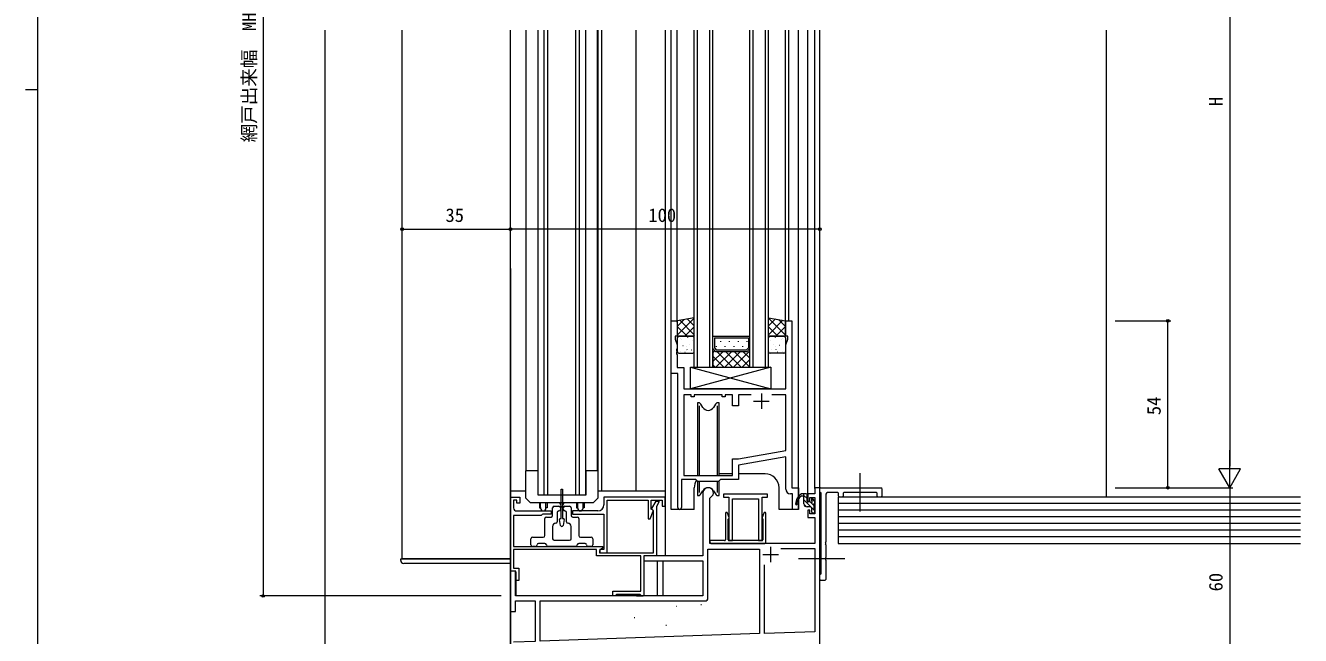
# Model space of a CAD drawing. Units: millimetres, scale not verified. Extents: x -567 to 567, y -403 to 403.
# Drawn here: x -566.7 to -154.6, y -152.6 to 44.7 of the extents above; entities that cross this region are included whole.
import ezdxf
from ezdxf.enums import TextEntityAlignment as Align

# ---------------------------------------------------------------- set-up
doc = ezdxf.new("R2010")
doc.units = ezdxf.units.MM
doc.header["$LTSCALE"] = 2
doc.linetypes.add('CHAIN2', pattern=[12, 9, -1, 1, -1])
for name, color, linetype, lineweight in [('0-1_USER1', 2, 'Continuous', 9), ('0-2_YKK_ZWAK', 4, 'Continuous', 9), ('0-4_YKK_12', 3, 'Continuous', 9), ('0-6_YKK_D', 7, 'Continuous', 9), ('0-7_YSS_K', 6, 'Continuous', 9), ('0-9_YSS_KE', 7, 'Continuous', 9)]:
    doc.layers.add(name, color=color, linetype=linetype, lineweight=lineweight)
doc.styles.add('ＭＳ ゴシック', font='')
doc.styles.get('ＭＳ ゴシック').set_extended_font_data('MS Gothic')

msp = doc.modelspace()

# ---------------------------------------------------------------- linework, layer by layer
at = {"layer": '0-1_USER1'}
for p, q in [((-444.949, -127.845), (-444.949, 43.157)), ((-409.949, -164.845), (-409.949, 43.157)), ((-404.849, -99.345), (-404.849, 43.157)), ((-381.849, -99.345), (-381.849, 43.157)), ((-381.749, 43.157), (-381.749, -105.845)), ((-380.549, 43.157), (-380.549, -105.845)), ((-369.483, 43.157), (-369.483, -105.845)), ((-359.949, 43.157), (-359.949, -126.845)), ((-358.049, -111.845), (-358.049, 43.157)), ((-356.049, -51.345), (-356.049, 43.157)), ((-350.549, -65.841), (-350.549, 43.157)), ((-349.549, -65.841), (-349.549, 43.157)), ((-345.549, -65.841), (-345.549, 43.157)), ((-344.549, -65.841), (-344.549, 43.157)), ((-332.549, -65.841), (-332.549, 43.157)), ((-331.549, -65.841), (-331.549, 43.157)), ((-327.549, -65.841), (-327.549, 43.157)), ((-326.549, -65.841), (-326.549, 43.157)), ((-321.049, -51.345), (-321.049, 43.157)), ((-319.949, -50.845), (-319.949, 43.157)), ((-316.849, -111.845), (-316.849, 43.157)), ((-313.849, -107.145), (-313.849, 43.157)), ((-311.579, -105.145), (-311.579, 43.157)), ((-309.949, -160.345), (-309.949, 43.157)), ((-409.949, -33.991), (-409.949, -164.845)), ((-344.549, -55.841), (-332.549, -55.841)), ((-342.043, -57.462), (-342.043, -57.662)), ((-339.213, -57.462), (-339.213, -57.662)), ((-336.383, -57.462), (-336.383, -57.662)), ((-333.553, -57.462), (-333.553, -57.662)), ((-344.549, -61.207), (-343.866, -60.524)), ((-344.549, -64.035), (-341.355, -60.841)), ((-343.527, -65.841), (-338.527, -60.841)), ((-343.458, -59.077), (-343.458, -59.277)), ((-343.176, -60.841), (-338.176, -65.841)), ((-340.699, -65.841), (-335.699, -60.841)), ((-340.628, -59.077), (-340.628, -59.277)), ((-340.347, -60.841), (-335.347, -65.841)), ((-337.87, -65.841), (-332.549, -60.52)), ((-337.798, -59.077), (-337.798, -59.277)), ((-337.519, -60.841), (-332.549, -65.811)), ((-334.968, -59.077), (-334.968, -59.277)), ((-334.69, -60.841), (-332.549, -62.983)), ((-332.705, -59.998), (-332.549, -60.154)), ((-350.549, -65.841), (-344.549, -65.841)), ((-344.549, -62.296), (-341.004, -65.841)), ((-344.549, -65.125), (-343.832, -65.841)), ((-335.042, -65.841), (-332.549, -63.349)), ((-332.549, -65.841), (-326.549, -65.841)), ((-338.179, -100.345), (-342.549, -100.345)), ((-327.649, -100.345), (-336.249, -100.345)), ((-409.949, -105.845), (-404.949, -105.845)), ((-381.749, -105.845), (-359.953, -105.845)), ((-350.549, -111.845), (-350.549, -104.845)), ((-323.149, -111.845), (-323.149, -104.845)), ((-355.849, -111.245), (-355.849, -111.845)), ((-350.549, -111.845), (-358.049, -111.845)), ((-316.849, -111.845), (-323.149, -111.845)), ((-409.949, -127.845), (-444.949, -127.845)), ((-362.479, -139.845), (-362.479, -128.475)), ((-360.549, -139.845), (-360.549, -128.475)), ((-408.249, -132.145), (-408.249, -139.845)), ((-408.249, -132.145), (-408.249, -139.845)), ((-367.049, -139.845), (-408.249, -139.845)), ((-369.249, -139.83), (-367.053, -139.83))]:
    msp.add_line(p, q, dxfattribs=at)
at = {"layer": '0-1_USER1', "linetype": 'CHAIN2'}
for p, q in [((-296.948, -112.53), (-296.948, -100.159)), ((-301.858, -127.845), (-316.89, -127.845))]:
    msp.add_line(p, q, dxfattribs=at)
at = {"layer": '0-1_USER1'}
for points in [[(-344.049, -56.341), (-333.049, -56.341), (-333.049, -59.634), (-333.756, -60.341), (-343.342, -60.341)], [(-344.049, -56.341), (-344.049, -59.634), (-343.342, -60.341)]]:
    msp.add_lwpolyline(points, dxfattribs=at)
msp.add_lwpolyline([(-332.549, -65.841), (-332.549, -59.841), (-333.549, -60.841), (-343.549, -60.841), (-344.549, -59.841), (-344.549, -65.841)], close=True, dxfattribs=at)
for centre, start, end in [((-346.049, -104.845), 146.78708, 180), ((-327.649, -104.845), 0, 90)]:
    msp.add_arc(centre, 4.5, start, end, dxfattribs=at)
at = {"layer": '0-2_YKK_ZWAK'}
for p, q in [((-401.053, -107.245), (-401.053, 43.157)), ((-399.049, -107.245), (-399.049, 43.157)), ((-397.849, -107.245), (-397.849, 43.157)), ((-388.849, -107.245), (-388.849, 43.157)), ((-387.649, -107.245), (-387.649, 43.157)), ((-385.645, -107.245), (-385.645, 43.157)), ((-350.549, -50.002), (-356.049, -55.502)), ((-353.814, -50.439), (-356.049, -52.673)), ((-356.049, -52.673), (-352.878, -55.845)), ((-355.203, -50.691), (-350.549, -55.345)), ((-350.549, -52.83), (-353.564, -55.845)), ((-352.81, -50.256), (-350.549, -52.516)), ((-326.549, -50.002), (-321.049, -55.502)), ((-324.289, -50.256), (-326.549, -52.516)), ((-321.895, -50.691), (-326.549, -55.345)), ((-326.549, -52.83), (-323.534, -55.845)), ((-321.049, -52.673), (-324.221, -55.845)), ((-323.284, -50.439), (-321.049, -52.673)), ((-356.049, -55.502), (-355.706, -55.845)), ((-356.049, -56.345), (-356.049, -60.845)), ((-351.049, -55.845), (-355.549, -55.845)), ((-355.121, -56.709), (-355.114, -56.717)), ((-354.779, -56.924), (-354.735, -56.948)), ((-352.754, -56.19), (-352.71, -56.214)), ((-351.526, -55.845), (-351.509, -55.877)), ((-351.093, -57.192), (-351.087, -57.2)), ((-350.549, -55.659), (-350.735, -55.845)), ((-350.549, -60.845), (-350.549, -56.345)), ((-326.549, -55.659), (-326.363, -55.845)), ((-326.549, -60.845), (-326.549, -56.345)), ((-326.049, -55.845), (-321.549, -55.845)), ((-326.005, -57.192), (-326.011, -57.2)), ((-325.572, -55.845), (-325.589, -55.877)), ((-324.344, -56.19), (-324.388, -56.214)), ((-322.319, -56.924), (-322.363, -56.948)), ((-321.977, -56.709), (-321.984, -56.717)), ((-321.049, -55.502), (-321.392, -55.845)), ((-321.049, -56.345), (-321.049, -60.845)), ((-355.549, -61.345), (-351.049, -61.345)), ((-354.966, -60.897), (-354.959, -60.904)), ((-354.188, -58.814), (-354.144, -58.838)), ((-353.545, -61.005), (-353.501, -61.029)), ((-352.938, -60.164), (-352.892, -60.253)), ((-352.913, -59.175), (-352.906, -59.182)), ((-352.111, -58.382), (-352.067, -58.405)), ((-351.52, -60.271), (-351.476, -60.295)), ((-321.549, -61.345), (-326.049, -61.345)), ((-325.578, -60.271), (-325.622, -60.295)), ((-324.987, -58.382), (-325.031, -58.405)), ((-324.16, -60.164), (-324.206, -60.253)), ((-324.185, -59.175), (-324.192, -59.182)), ((-323.553, -61.005), (-323.597, -61.029)), ((-322.91, -58.814), (-322.954, -58.838)), ((-322.133, -60.897), (-322.139, -60.904)), ((-351.779, -65.845), (-325.779, -72.845)), ((-325.779, -65.845), (-351.779, -72.845)), ((-347.781, -78.845), (-348.372, -77.822)), ((-343.727, -77.822), (-344.317, -78.845)), ((-348.999, -78.345), (-348.999, -100.845)), ((-343.099, -78.345), (-343.099, -100.845)), ((-401.049, -99.345), (-404.949, -99.345)), ((-401.049, -107.245), (-401.049, -99.345)), ((-381.749, -99.345), (-385.649, -99.345)), ((-385.649, -99.345), (-385.649, -107.245)), ((-348.999, -102.775), (-348.999, -106.345)), ((-348.999, -102.775), (-348.999, -106.345)), ((-343.099, -102.775), (-343.099, -106.345)), ((-343.099, -102.775), (-343.099, -106.345)), ((-348.372, -106.867), (-347.781, -105.845)), ((-344.317, -105.845), (-343.727, -106.867)), ((-314.379, -106.845), (-315.879, -106.845)), ((-315.079, -110.045), (-315.079, -106.845)), ((-314.079, -109.145), (-314.079, -107.145)), ((-385.649, -107.245), (-401.049, -107.245)), ((-400.224, -111.47), (-400.224, -109.745)), ((-398.474, -111.47), (-398.474, -109.745)), ((-395.849, -110.845), (-394.299, -110.845)), ((-394.099, -109.745), (-393.349, -111.245)), ((-393.349, -111.245), (-392.599, -109.745)), ((-392.399, -110.845), (-390.849, -110.845)), ((-388.224, -111.47), (-388.224, -109.745)), ((-386.474, -111.47), (-386.474, -109.745)), ((-315.779, -107.445), (-315.079, -107.445)), ((-314.079, -108.37), (-315.079, -107.37)), ((-311.579, -112.284), (-315.079, -108.784)), ((-314.247, -111.031), (-315.065, -110.213)), ((-312.979, -111.045), (-314.079, -111.045)), ((-313.14, -109.445), (-313.779, -109.445)), ((-311.779, -110.67), (-312.772, -109.677)), ((-312.679, -108.645), (-312.679, -108.984)), ((-311.579, -109.456), (-312.597, -108.438)), ((-311.667, -108.933), (-312.167, -108.433)), ((-311.779, -111.945), (-311.779, -109.945)), ((-311.579, -109.745), (-311.579, -109.145)), ((-398.849, -120.345), (-398.849, -114.845)), ((-398.349, -114.345), (-396.849, -114.345)), ((-396.349, -113.845), (-396.349, -111.345)), ((-394.849, -112.845), (-394.849, -115.845)), ((-394.299, -112.345), (-394.349, -112.345)), ((-393.743, -117.017), (-394.096, -115.081)), ((-393.799, -111.345), (-393.799, -111.845)), ((-392.602, -115.081), (-392.956, -117.017)), ((-392.899, -111.845), (-392.899, -111.345)), ((-392.349, -112.345), (-392.399, -112.345)), ((-391.849, -115.845), (-391.849, -112.845)), ((-390.349, -111.345), (-390.349, -113.845)), ((-389.849, -114.345), (-388.349, -114.345)), ((-387.849, -114.845), (-387.849, -120.345)), ((-340.449, -113.045), (-340.449, -121.645)), ((-340.124, -112.845), (-340.249, -112.845)), ((-339.306, -114.514), (-339.842, -113.042)), ((-339.549, -121.645), (-339.549, -114.96)), ((-339.449, -114.787), (-339.394, -114.755)), ((-328.056, -113.042), (-328.592, -114.514)), ((-328.504, -114.755), (-328.449, -114.787)), ((-328.349, -114.96), (-328.349, -121.645)), ((-327.649, -112.845), (-327.774, -112.845)), ((-327.449, -122.545), (-327.449, -113.045)), ((-312.679, -111.345), (-312.679, -112.645)), ((-312.333, -112.945), (-312.679, -112.598)), ((-312.379, -112.945), (-311.879, -112.945)), ((-311.579, -112.645), (-311.579, -112.145)), ((-396.349, -117.345), (-396.349, -121.345)), ((-390.349, -121.345), (-390.349, -117.345)), ((-403.349, -123.345), (-403.349, -121.345)), ((-402.849, -120.845), (-399.349, -120.845)), ((-398.849, -122.845), (-400.849, -122.845)), ((-395.849, -121.845), (-390.849, -121.845)), ((-385.849, -122.845), (-387.849, -122.845)), ((-387.349, -120.845), (-383.849, -120.845)), ((-383.349, -121.345), (-383.349, -123.345)), ((-345.549, -122.245), (-345.549, -122.345)), ((-340.749, -121.945), (-345.249, -121.945)), ((-345.049, -122.845), (-327.749, -122.845)), ((-328.649, -121.945), (-339.249, -121.945)), ((-401.849, -123.845), (-402.849, -123.845)), ((-388.849, -123.845), (-397.849, -123.845)), ((-383.849, -123.845), (-384.849, -123.845))]:
    msp.add_line(p, q, dxfattribs=at)
for points in [[(-356.049, -55.845), (-350.549, -55.845), (-350.549, -49.845), (-356.049, -50.845)], [(-321.049, -55.845), (-326.549, -55.845), (-326.549, -49.845), (-321.049, -50.845)], [(-351.779, -65.845), (-325.779, -65.845), (-325.779, -72.845), (-351.779, -72.845)]]:
    msp.add_lwpolyline(points, close=True, dxfattribs=at)
for points in [[(-348.896, -77.382), (-348.999, -77.345), (-349.549, -77.345), (-349.549, -100.845)], [(-342.549, -100.845), (-342.549, -77.345), (-343.099, -77.345), (-343.203, -77.382)], [(-381.749, -99.345), (-381.749, -108.245), (-383.249, -109.745), (-403.449, -109.745), (-404.949, -108.245), (-404.949, -99.345)], [(-349.549, -102.645), (-349.549, -107.345), (-348.999, -107.345), (-348.896, -107.307)], [(-343.203, -107.307), (-343.099, -107.345), (-342.549, -107.345), (-342.549, -102.645)], [(-393.899, -114.845), (-393.549, -114.845), (-393.549, -105.345), (-393.149, -105.345), (-393.149, -114.845), (-392.799, -114.845)], [(-400.599, -109.745), (-400.599, -111.345), (-400.317, -111.345)], [(-398.099, -109.745), (-398.099, -111.345), (-398.381, -111.345)], [(-388.599, -109.745), (-388.599, -111.345), (-388.317, -111.345)], [(-386.099, -109.745), (-386.099, -111.345), (-386.381, -111.345)], [(-445.449, -128.345), (-445.449, -127.845), (-409.949, -127.845)], [(-409.949, -127.845), (-409.949, -129.345), (-444.449, -129.345)]]:
    msp.add_lwpolyline(points, dxfattribs=at)
for centre, radius, start, end in [((-355.549, -56.345), 0.5, 90, 180), ((-351.049, -56.345), 0.5, 0, 90), ((-326.049, -56.345), 0.5, 90, 180), ((-321.549, -56.345), 0.5, 0, 90), ((-355.549, -60.845), 0.5, 180, 270), ((-351.049, -60.845), 0.5, 270, 0), ((-326.049, -60.845), 0.5, 180, 270), ((-321.549, -60.845), 0.5, 270, 0), ((-349.238, -78.322), 1, 30, 70), ((-342.861, -78.322), 1, 110, 150), ((-346.049, -77.845), 2, 210, 330), ((-349.238, -106.367), 1, 290, 330), ((-346.049, -106.845), 2, 30, 150), ((-342.861, -106.367), 1, 210, 250), ((-313.782, -110.251), 4, 121.61685, 177.76072), ((-314.379, -107.145), 0.3, 0, 90), ((-399.349, -111.595), 1, 151.04498, 165.52249), ((-399.349, -111.595), 1, 14.47751, 28.95502), ((-395.849, -111.345), 0.5, 90, 180), ((-394.299, -111.345), 0.5, 0, 90), ((-392.399, -111.345), 0.5, 90, 180), ((-390.849, -111.345), 0.5, 0, 90), ((-387.349, -111.595), 1, 151.04498, 165.52249), ((-387.349, -111.595), 1, 14.47751, 28.95502), ((-317.529, -110.095), 0.25, 180, 78.46304), ((-313.592, -110.794), 4, 123.14393, 166.34724), ((-314.079, -110.045), 1, 180, 270), ((-313.779, -109.145), 0.3, 180, 270), ((-313.14, -109.745), 0.3, 33.05573, 90), ((-312.979, -111.345), 0.3, 0, 90), ((-312.679, -109.445), 0.25, 213.05573, 56.94427), ((-312.379, -108.645), 0.3, 45, 180), ((-312.379, -108.984), 0.3, 180, 236.94427), ((-311.779, -109.745), 0.2, 270, 0), ((-311.879, -109.145), 0.3, 0, 45), ((-399.349, -111.47), 0.875, 180, 0), ((-398.349, -114.845), 0.5, 90, 180), ((-396.849, -113.845), 0.5, 270, 0), ((-394.349, -112.845), 0.5, 90, 180), ((-394.299, -111.845), 0.5, 270, 0), ((-393.899, -115.045), 0.2, 90, 190.34113), ((-392.399, -111.845), 0.5, 180, 270), ((-392.799, -115.045), 0.2, 349.65887, 90), ((-392.349, -112.845), 0.5, 0, 90), ((-389.849, -113.845), 0.5, 180, 270), ((-388.349, -114.845), 0.5, 0, 90), ((-387.349, -111.47), 0.875, 180, 0), ((-340.249, -113.045), 0.2, 90, 180), ((-340.124, -113.145), 0.3, 20, 90), ((-339.349, -114.96), 0.2, 120, 180), ((-339.494, -114.582), 0.2, 300, 20), ((-328.404, -114.582), 0.2, 160, 240), ((-328.549, -114.96), 0.2, 0, 60), ((-327.774, -113.145), 0.3, 90, 160), ((-327.649, -113.045), 0.2, 0, 90), ((-312.379, -112.645), 0.3, 180, 270), ((-311.879, -112.645), 0.3, 270, 0), ((-311.779, -112.145), 0.2, 0, 90), ((-395.349, -117.345), 1, 90, 180), ((-395.349, -115.845), 0.5, 270, 0), ((-393.349, -116.945), 0.4, 190.34113, 349.65887), ((-391.349, -115.845), 0.5, 180, 270), ((-391.349, -117.345), 1, 0, 90), ((-402.849, -121.345), 0.5, 90, 180), ((-402.849, -123.345), 0.5, 180, 270), ((-401.849, -123.345), 0.5, 270, 0), ((-400.849, -123.345), 0.5, 90, 180), ((-399.349, -120.345), 0.5, 270, 0), ((-398.849, -123.345), 0.5, 0, 90), ((-397.849, -123.345), 0.5, 180, 270), ((-395.849, -121.345), 0.5, 180, 270), ((-390.849, -121.345), 0.5, 270, 0), ((-388.849, -123.345), 0.5, 270, 0), ((-387.849, -123.345), 0.5, 90, 180), ((-387.349, -120.345), 0.5, 180, 270), ((-385.849, -123.345), 0.5, 0, 90), ((-384.849, -123.345), 0.5, 180, 270), ((-383.849, -121.345), 0.5, 0, 90), ((-383.849, -123.345), 0.5, 270, 0), ((-345.249, -122.245), 0.3, 90, 180), ((-345.049, -122.345), 0.5, 180, 270), ((-340.749, -121.645), 0.3, 270, 0), ((-339.249, -121.645), 0.3, 180, 270), ((-328.649, -121.645), 0.3, 270, 0), ((-327.749, -122.545), 0.3, 270, 0), ((-444.449, -128.345), 1, 180, 270)]:
    msp.add_arc(centre, radius, start, end, dxfattribs=at)
at = {"layer": '0-4_YKK_12'}
for p, q in [((-469.947, 43.157), (-469.947, -187.505)), ((-217.449, 43.157), (-217.449, -107.845)), ((-154.578, -109.988), (-304.049, -109.988)), ((-154.578, -107.845), (-218.049, -107.845)), ((-154.578, -112.13), (-304.049, -112.13)), ((-154.578, -114.273), (-304.049, -114.273)), ((-154.578, -116.416), (-304.049, -116.416)), ((-154.578, -118.559), (-304.049, -118.559)), ((-154.578, -120.702), (-304.049, -120.702)), ((-218.049, -122.845), (-154.578, -122.845)), ((-356.439, -143.177), (-356.239, -143.177)), ((-348.415, -142.623), (-348.215, -142.623)), ((-369.998, -146.774), (-369.798, -146.774)), ((-359.759, -149.264), (-359.559, -149.264))]:
    msp.add_line(p, q, dxfattribs=at)
msp.add_lwpolyline([(-218.049, -107.845), (-304.049, -107.845), (-304.049, -122.845), (-218.049, -122.845)], dxfattribs=at)
at = {"layer": '0-6_YKK_D'}
for p, q in [((-331.349, -76.845), (-326.349, -76.845)), ((-328.849, -74.345), (-328.849, -79.345)), ((-309.649, -104.845), (-309.949, -105.145)), ((-309.949, -106.145), (-309.949, -105.145)), ((-309.949, -106.145), (-309.749, -106.345)), ((-309.649, -104.845), (-290.249, -104.845)), ((-289.949, -105.145), (-290.249, -104.845)), ((-289.949, -105.145), (-289.949, -107.545)), ((-308.049, -107.345), (-308.049, -122.387)), ((-303.949, -107.545), (-303.649, -107.845)), ((-302.749, -107.845), (-303.649, -107.845)), ((-302.749, -107.845), (-302.449, -107.545)), ((-291.449, -107.545), (-291.149, -107.845)), ((-290.249, -107.845), (-291.149, -107.845)), ((-290.249, -107.845), (-289.949, -107.545)), ((-308.169, -122.57), (-308.049, -122.387)), ((-308.169, -122.57), (-308.169, -123.12)), ((-308.049, -123.303), (-308.169, -123.12)), ((-308.049, -123.303), (-308.049, -127.387)), ((-328.349, -126.445), (-323.349, -126.445)), ((-325.849, -123.945), (-325.849, -128.945)), ((-308.169, -127.57), (-308.049, -127.387)), ((-308.169, -127.57), (-308.169, -128.12)), ((-308.049, -128.303), (-308.169, -128.12)), ((-308.049, -128.303), (-308.049, -134.545)), ((-309.749, -132.845), (-309.949, -133.045)), ((-309.949, -134.545), (-309.949, -133.045)), ((-309.949, -134.545), (-309.649, -134.845)), ((-308.349, -134.845), (-309.649, -134.845)), ((-308.349, -134.845), (-308.049, -134.545))]:
    msp.add_line(p, q, dxfattribs=at)
for points in [[(-355.849, -111.245), (-355.849, -67.845), (-358.049, -67.845), (-358.049, -50.845), (-356.049, -50.845), (-356.049, -55.845), (-356.749, -55.845), (-356.749, -56.845), (-356.119, -58.576), (-356.119, -59.887), (-356.239, -60.07), (-356.239, -60.62), (-356.119, -60.803), (-356.119, -60.887), (-356.239, -61.07), (-356.239, -61.62), (-356.119, -61.803), (-356.119, -65.915), (-353.919, -65.915), (-353.919, -72.845), (-320.979, -72.845), (-320.979, -58.576), (-320.349, -56.845), (-320.349, -55.845), (-321.049, -55.845), (-321.049, -50.845), (-319.049, -50.845)], [(-319.049, -50.845), (-319.049, -104.845), (-316.849, -104.845), (-316.849, -111.845), (-318.779, -111.845), (-318.779, -106.775), (-319.479, -106.775)], [(-332.199, -74.775), (-336.249, -74.775), (-336.249, -78.345), (-338.179, -78.345), (-338.179, -74.775), (-340.549, -74.775), (-340.549, -75.445), (-341.549, -75.445), (-341.549, -74.775), (-350.549, -74.775), (-350.549, -75.445), (-351.549, -75.445), (-351.549, -74.775), (-353.919, -74.775), (-353.919, -100.845), (-338.179, -100.845), (-338.179, -95.545), (-336.249, -95.545), (-320.979, -92.852), (-320.979, -74.775), (-325.499, -74.775)], [(-320.979, -105.275), (-320.979, -94.812), (-336.249, -97.505), (-336.249, -102.145), (-342.049, -102.145), (-342.679, -102.775), (-349.419, -102.775), (-350.049, -102.145), (-354.649, -102.145), (-354.649, -111.245)], [(-347.749, -106.545), (-347.749, -126.845), (-366.849, -126.845), (-366.849, -128.475), (-347.749, -128.475), (-347.749, -139.845), (-408.319, -139.845), (-408.319, -131.845), (-409.949, -131.845), (-409.949, -144.845), (-408.319, -144.845), (-408.319, -141.475), (-401.949, -141.475), (-401.949, -154.565), (-408.984, -154.811)], [(-309.949, -160.845), (-309.949, -104.845), (-311.579, -104.845), (-311.579, -106.845), (-313.849, -106.845), (-313.849, -109.145), (-313.149, -109.145), (-313.149, -108.045), (-311.579, -108.045), (-311.579, -113.245), (-313.149, -113.245), (-313.149, -112.145), (-313.849, -112.145), (-313.849, -114.445), (-311.579, -114.445), (-311.579, -122.845), (-345.549, -122.845), (-345.549, -108.245), (-344.511, -107.207), (-344.439, -107.091)], [(-309.749, -132.845), (-309.549, -132.645), (-309.549, -106.545), (-309.749, -106.345)], [(-303.949, -107.545), (-303.949, -106.645), (-304.249, -106.345), (-307.049, -106.345)], [(-291.449, -107.545), (-291.449, -106.645), (-291.749, -106.345), (-302.149, -106.345), (-302.449, -106.645), (-302.449, -107.545)], [(-408.949, -123.845), (-380.049, -123.845), (-380.049, -124.245), (-381.149, -125.168), (-381.149, -125.845), (-363.749, -125.845), (-363.749, -112.345), (-363.949, -112.145), (-364.249, -111.845), (-364.249, -111.543), (-362.865, -109.145), (-361.949, -109.145), (-361.949, -109.559), (-362.749, -110.945), (-362.749, -126.845), (-366.849, -126.845), (-366.849, -139.845), (-367.549, -139.845), (-367.849, -139.545), (-368.049, -139.345), (-375.649, -139.345), (-375.849, -139.545), (-376.149, -139.845), (-376.849, -139.845), (-376.849, -138.345), (-367.849, -138.345), (-367.849, -126.845), (-382.149, -126.845), (-382.149, -124.845), (-408.949, -124.845), (-408.949, -130.845), (-407.249, -130.845), (-407.249, -134.845), (-408.249, -134.845), (-408.249, -131.845), (-409.949, -131.845), (-409.949, -107.845), (-406.949, -107.845), (-406.949, -109.845), (-407.949, -109.845)], [(-407.949, -109.845), (-407.949, -108.845), (-408.949, -108.845), (-408.949, -111.345)], [(-381.749, -112.345), (-389.949, -112.345), (-389.949, -113.345), (-379.749, -113.345), (-379.749, -124.845), (-381.049, -124.845), (-381.049, -125.845), (-378.749, -125.845), (-378.749, -108.845), (-365.449, -108.845), (-365.449, -114.945), (-364.749, -114.945), (-363.849, -112.472), (-363.849, -112.091), (-364.449, -111.745), (-364.449, -108.845), (-360.949, -108.845), (-360.949, -110.845), (-359.949, -110.845), (-359.949, -107.845)], [(-359.949, -107.845), (-379.749, -107.845), (-379.749, -110.345)], [(-407.949, -112.345), (-396.749, -112.345), (-396.749, -113.345), (-399.549, -113.345), (-399.749, -113.545), (-400.049, -113.845), (-408.949, -113.845), (-408.949, -123.845)], [(-346.119, -140.475), (-346.119, -124.745), (-329.449, -124.745), (-329.449, -152.034)], [(-322.563, -124.475), (-311.579, -124.475), (-311.579, -151.41), (-327.819, -151.977), (-327.819, -129.731)], [(-329.449, -152.034), (-400.319, -154.509), (-400.319, -141.475), (-347.119, -141.475)]]:
    msp.add_lwpolyline(points, dxfattribs=at)
msp.add_lwpolyline([(-326.849, -106.945), (-341.049, -106.945), (-341.049, -107.945), (-339.349, -107.945), (-339.349, -121.945), (-338.149, -121.945), (-338.149, -108.445), (-329.749, -108.445), (-329.749, -121.945), (-328.549, -121.945), (-328.549, -107.945), (-326.849, -107.945)], close=True, dxfattribs=at)
for centre, radius, start, end in [((-346.049, -106.545), 1.7, 341.24879, 180), ((-319.479, -105.275), 1.5, 180.00001, 269.99999), ((-307.049, -107.345), 1, 90, 180), ((-381.749, -110.345), 2, 270.00001, 359.99999), ((-355.249, -111.245), 0.6, 179.99999, 0.00001), ((-407.949, -111.345), 1, 180.00001, 269.99999), ((-347.119, -140.475), 1, 270.00001, 359.99999)]:
    msp.add_arc(centre, radius, start, end, dxfattribs=at)
at = {"layer": '0-7_YSS_K'}
for p, q in [((-489.947, 195.156), (-489.947, -139.845)), ((-177.449, 138.156), (-177.449, -97.845)), ((-444.949, -21.21), (-409.949, -21.21)), ((-309.949, -21.21), (-409.945, -21.21)), ((-214.449, -50.845), (-196.449, -50.845)), ((-197.449, -104.845), (-197.449, -50.845)), ((-177.449, -104.845), (-177.449, -92.72)), ((-177.449, -104.845), (-180.949, -98.783)), ((-173.949, -98.783), (-180.949, -98.783)), ((-177.449, -104.845), (-173.949, -98.783)), ((-214.449, -104.845), (-176.449, -104.845)), ((-214.449, -104.845), (-176.449, -104.845)), ((-214.449, -104.845), (-196.449, -104.845)), ((-177.449, -104.845), (-177.449, -164.845)), ((-412.949, -139.845), (-490.947, -139.845))]:
    msp.add_line(p, q, dxfattribs=at)
for centre in [(-444.949, -21.21), (-409.949, -21.21), (-409.945, -21.21), (-309.949, -21.21), (-197.449, -50.845), (-197.449, -104.845), (-489.947, -139.845)]:
    msp.add_circle(centre, 0.425, dxfattribs=at)
at = {"layer": '0-9_YSS_KE'}
for p, q in [((-562.726, -351), (-562.726, 399)), ((-566.726, 24), (-562.726, 24))]:
    msp.add_line(p, q, dxfattribs=at)

# ---------------------------------------------------------------- texts
at = {"layer": '0-7_YSS_K', "style": 'ＭＳ ゴシック'}
for s, p in [('網戸出来幅\u3000MH', (-490.947, 6.855)), ('H', (-178.449, 18.555)), ('54', (-198.449, -81.365)), ('60', (-178.449, -138.365))]:
    msp.add_text(s, height=4.399, rotation=90, dxfattribs=at).set_placement(p, align=Align.BOTTOM_LEFT)
for s, p in [('35', (-430.969, -20.21)), ('100', (-365.391, -20.21))]:
    msp.add_text(s, height=4.399, dxfattribs=at).set_placement(p, align=Align.BOTTOM_LEFT)

doc.saveas('drawing.dxf')
